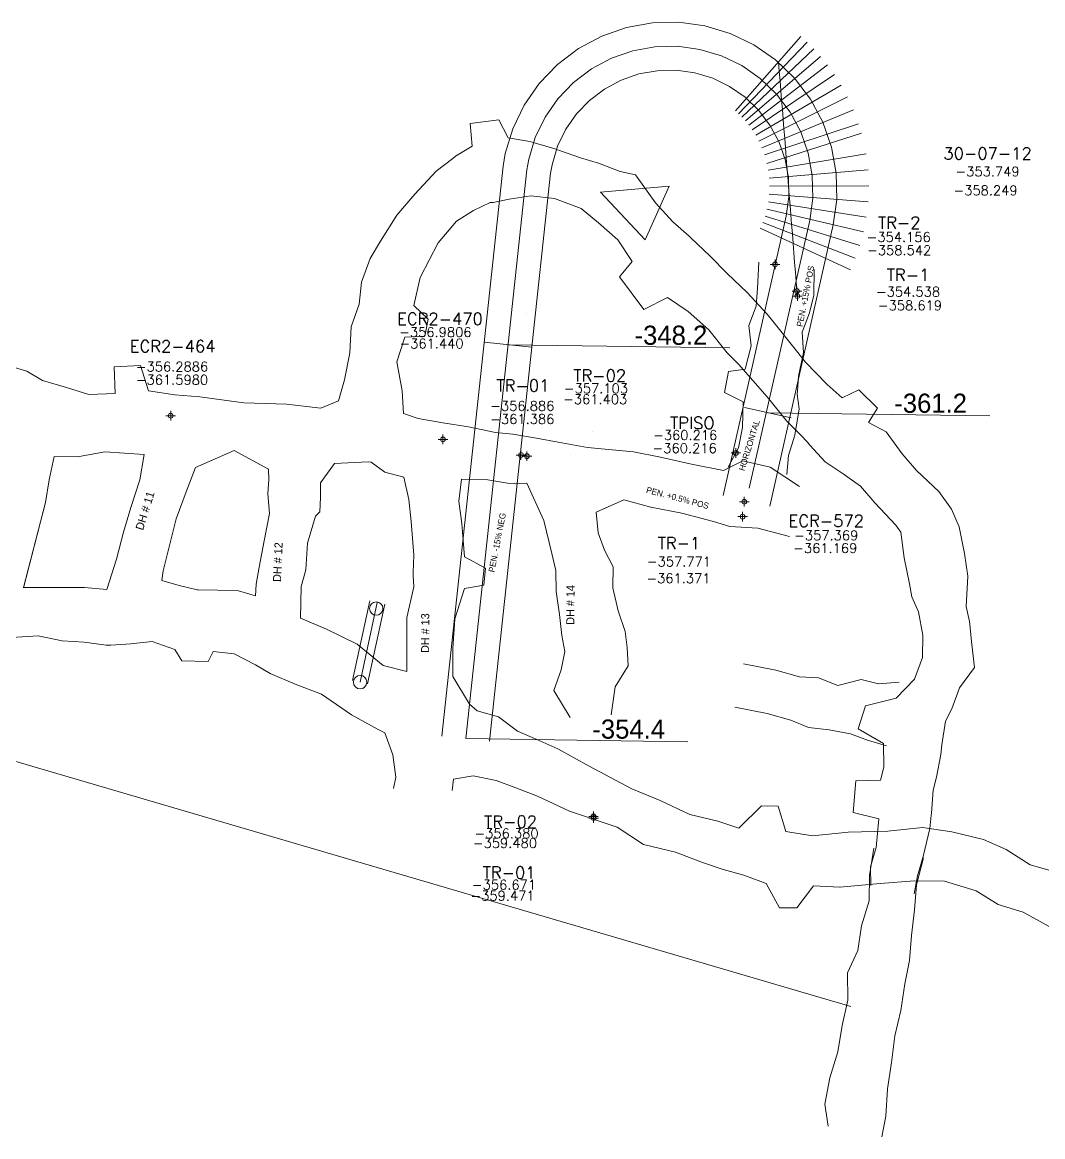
# Model space of a CAD drawing. Extents: x 0 to 99091, y -1812 to 13278.
# Drawn here: x 9271.8 to 9378.2, y 10191.7 to 10308 of the extents above; entities that cross this region are included whole.
import ezdxf
from ezdxf.enums import TextEntityAlignment as Align

# ---------------------------------------------------------------- set-up
doc = ezdxf.new("R2010")
doc.units = 0
doc.header["$MEASUREMENT"] = 0
doc.header["$PDMODE"] = 34
doc.header["$PDSIZE"] = 0.5
for name, color, linetype in [('abajo', 7, 'Continuous'), ('arriba', 7, 'Continuous'), ('CF-440-9487-E-SCR', 5, 'Continuous'), ('F-440-9493-E-SCR', 1, 'Continuous'), ('XC-440-9315-N-SCR', 6, 'Continuous')]:
    doc.layers.add(name, color=color, linetype=linetype)
doc.styles.add('ROMAND', font='ROMAND.SHX')
doc.styles.add('ROMANS', font='ROMANS.SHX', dxfattribs={"width": 2.5})

# ---------------------------------------------------------------- blocks, each defined once
blk = doc.blocks.new('F2')
at = {"lineweight": 0}
blk.add_point((0, 0), dxfattribs=at)
at = {"lineweight": 0, "style": 'ROMAND'}
for tag, height, p in [('NOMBRE', 1.25, (0.2, 6.62)), ('CIELO', 1, (0.14, 4.62)), ('PISO', 1, (0.14, 3.25))]:
    blk.add_attdef(tag, text='', height=height, dxfattribs=at).set_placement(p, align=Align.CENTER)
at = {"lineweight": 0, "style": 'ROMANS', "flags": 1}
for tag, p in [('MINA', (-0.07, -3.26)), ('LOCALIZACION', (-0.07, -4.93)), ('ESTRUCTURA', (-0.07, -6.62)), ('NIVEL', (-0.07, -8.29)), ('OBRA', (-0.07, -10.12)), ('FECHA', (-0.07, -11.79)), ('ATRAS', (-0.07, -13.48)), ('TOPOGRAFO', (2.67, -15.3))]:
    blk.add_attdef(tag, text='', height=1.25, dxfattribs=at).set_placement(p, align=Align.CENTER)

msp = doc.modelspace()

# ---------------------------------------------------------------- linework, layer by layer
at = {"color": 3, "linetype": 'Continuous', "lineweight": 0, "ltscale": 5, "flags": 128}
for points in [[(9349.75843, 10257.53151), (9356.38522, 10286.90401), (9356.74662, 10289.5355), (9356.68827, 10292.28956), (9356.20281, 10294.98527), (9355.29968, 10297.58732), (9354.00258, 10300.00406), (9352.33934, 10302.1999), (9350.35777, 10304.09045), (9348.10307, 10305.66512), (9345.62682, 10306.85709), (9342.99939, 10307.6501), (9340.27728, 10308.02363), (9337.5331, 10307.96534), (9334.82724, 10307.48632), (9332.22949, 10306.57524), (9329.8122, 10305.28152), (9327.62234, 10303.62306), (9325.72094, 10301.63878), (9324.1521, 10299.38592), (9322.95616, 10296.90993), (9322.17694, 10294.324), (9321.93772, 10292.995), (9315.57121, 10233.54621)], [(9344.88102, 10258.63191), (9351.46078, 10287.79599), (9351.73938, 10289.8245), (9351.69773, 10291.79044), (9351.35119, 10293.71473), (9350.70632, 10295.57268), (9349.78142, 10297.29594), (9348.59666, 10298.8601), (9347.18223, 10300.20955), (9345.57093, 10301.33488), (9343.80918, 10302.18291), (9341.93061, 10302.7499), (9339.98872, 10303.01637), (9338.0249, 10302.97466), (9336.09876, 10302.63368), (9334.24851, 10301.98476), (9332.5178, 10301.05848), (9330.95766, 10299.87694), (9329.60106, 10298.46122), (9328.4819, 10296.85408), (9327.62984, 10295.09007), (9327.04706, 10293.156), (9326.89028, 10292.285), (9320.54279, 10233.01379)]]:
    msp.add_lwpolyline(points, dxfattribs=at)
at = {"color": 5, "linetype": 'Continuous', "lineweight": 0, "ltscale": 5, "elevation": -354.15552, "flags": 128}
for points in [[(9346.17675, 10298.78331), (9353.00697, 10306.54639)], [(9353.6703, 10305.93681), (9346.51064, 10298.47648)], [(9346.85694, 10298.12819), (9354.3583, 10305.24484)], [(9355.06517, 10304.46088), (9347.21274, 10297.73358)], [(9347.57383, 10297.28798), (9355.78255, 10303.57559)], [(9352.59162, 10279.97116), (9352.5117, 10280.96796), (9352.43179, 10281.96476), (9352.35187, 10282.96157), (9352.27196, 10283.95837), (9352.19204, 10284.95517), (9352.11213, 10285.95197), (9352.03221, 10286.94877), (9351.9523, 10287.94557), (9351.87238, 10288.94238), (9351.79247, 10289.93918), (9351.71255, 10290.93598), (9351.63264, 10291.93278), (9351.55272, 10292.92958), (9351.47281, 10293.92638), (9351.39289, 10294.92319), (9351.31298, 10295.91999), (9351.23306, 10296.91679), (9351.15315, 10297.91359), (9351.07323, 10298.91039), (9350.99332, 10299.90719), (9350.9134, 10300.904), (9350.83349, 10301.9008), (9350.75357, 10302.8976), (9350.67366, 10303.8944)], [(9356.49912, 10302.58071), (9347.93451, 10296.78721)], [(9348.28747, 10296.22821), (9357.20035, 10301.47012)], [(9357.86863, 10300.24113), (9348.62384, 10295.6096)], [(9348.93348, 10294.93249), (9358.4838, 10298.89591)], [(9359.02437, 10297.44273), (9349.20557, 10294.20104)], [(9349.46413, 10293.27809), (9359.32221, 10296.45976)], [(9359.80031, 10294.28016), (9349.59614, 10292.60918)], [(9360.07393, 10290.94958), (9349.73386, 10290.93276)], [(9359.82393, 10287.69881), (9349.60803, 10289.29651)], [(9349.70224, 10290.10198), (9360.01109, 10289.29906)], [(9359.13777, 10284.74278), (9349.26266, 10287.80861)], [(9349.45845, 10288.52891), (9359.52675, 10286.17383)], [(9349.03066, 10287.14159), (9358.67686, 10283.41761)], [(9358.16362, 10282.20395), (9348.77232, 10286.5307)]]:
    msp.add_lwpolyline(points, dxfattribs=at)
at = {"color": 1, "linetype": 'Continuous', "lineweight": 0, "ltscale": 5, "elevation": -361.1948, "flags": 128}
msp.add_lwpolyline([(9347.61667, 10259.39787), (9353.923, 10287.35), (9354.243, 10289.68), (9354.193, 10292.04), (9353.777, 10294.35), (9353.003, 10296.58), (9351.892, 10298.65), (9350.468, 10300.53), (9348.77, 10302.15), (9346.837, 10303.5), (9344.718, 10304.52), (9342.465, 10305.2), (9340.133, 10305.52), (9337.779, 10305.47), (9335.463, 10305.06), (9333.239, 10304.28), (9331.165, 10303.17), (9329.29, 10301.75), (9327.661, 10300.05), (9326.317, 10298.12), (9325.293, 10296), (9324.612, 10293.74), (9324.414, 10292.64), (9318.057, 10233.28)], dxfattribs=at)
at = {"color": 5, "linetype": 'Continuous', "lineweight": 0, "ltscale": 5, "flags": 128}
msp.add_lwpolyline([(9349.69868, 10291.77387), (9360.00403, 10292.62064)], dxfattribs=at)
at = {"color": 0, "linetype": 'Continuous', "lineweight": 0, "ltscale": 5, "flags": 128}
for points in [[(9339.25458, 10290.91571), (9332.09168, 10290.29369), (9336.76309, 10285.31752), (9339.25458, 10290.91571)], [(9250.9591, 10236.79975), (9358.22078, 10205.32591)]]:
    msp.add_lwpolyline(points, dxfattribs=at)
at = {"color": 4, "linetype": 'Continuous', "lineweight": 0, "ltscale": 5, "elevation": -358.86512, "flags": 128}
msp.add_lwpolyline([(9324.3502, 10277.64501), (9324.3502, 10277.64501)], close=True, dxfattribs=at)
msp.add_lwpolyline([(9324.3502, 10277.64501), (9324.3502, 10277.64501)], close=True, dxfattribs=at)
at = {"color": 3, "linetype": 'Continuous', "lineweight": 0, "ltscale": 5, "flags": 128}
for points, elevation in [([(9319.97219, 10274.64594), (9324.94378, 10274.11372)], -348.1874), ([(9347.10742, 10267.83274), (9351.98655, 10266.73962)], -361.1948)]:
    msp.add_lwpolyline(points, dxfattribs=dict(at, elevation=elevation))
at = {"color": 0, "linetype": 'Continuous', "lineweight": 0, "ltscale": 5, "flags": 128}
for points, elevation in [([(9322.45798, 10274.37983), (9345.60355, 10274.05793)], -348.1874), ([(9349.54699, 10267.28618), (9372.69255, 10266.96427)], -361.1948), ([(9318.057, 10233.28), (9341.20257, 10232.9581)], -361.1948)]:
    msp.add_lwpolyline(points, dxfattribs=dict(at, elevation=elevation))
at = {"color": 2, "linetype": 'Continuous', "lineweight": 0, "flags": 128}
msp.add_lwpolyline([(9331.29017, 10265.36508), (9331.29017, 10265.36508)], close=True, dxfattribs=at)
at = {"color": 1, "linetype": 'Continuous', "lineweight": 0, "elevation": -355.48752, "flags": 128}
msp.add_lwpolyline([(9328.93706, 10262.95304), (9328.93706, 10262.95304)], close=True, dxfattribs=at)
at = {"color": 3, "linetype": 'Continuous', "lineweight": 0, "flags": 128}
for points in [[(9306.24939, 10239.33731), (9308.04259, 10247.65293)], [(9307.81344, 10239.00003), (9309.60663, 10247.31565)]]:
    msp.add_lwpolyline(points, dxfattribs=at)
at = {"color": 1, "linetype": 'Continuous', "lineweight": 0, "elevation": -355.19704, "flags": 128}
msp.add_lwpolyline([(9307.03141, 10239.16867), (9308.82461, 10247.48429)], dxfattribs=at)
at = {"color": 2, "linetype": 'Continuous', "lineweight": 0}
for centre in [(9308.71012, 10246.8473), (9307.03141, 10239.16867, -355.19704)]:
    msp.add_circle(centre, 0.7, dxfattribs=at)
at = {"layer": 'abajo', "color": 0, "linetype": 'Continuous', "lineweight": 0, "ltscale": 5}
for points in [[(9348.6249, 10282.97649, -358.24891), (9348.48424, 10280.28496, -358.60554), (9348.34484, 10278.39605, -359.08614), (9347.58512, 10276.38534, -359.28574), (9347.81741, 10274.24847, -359.78535), (9347.20585, 10271.81752, -360.22297), (9345.43935, 10271.58959, -360.37505), (9345.03693, 10269.39463, -360.40356), (9346.97728, 10268.43472, -360.54614), (9346.9299, 10265.75427, -360.81228), (9346.50641, 10263.61596, -361.02138), (9345.40382, 10261.61039, -361.21148)], [(9354.37857, 10282.24481, -358.24891), (9354.33711, 10279.54067, -358.60554), (9353.9001, 10277.68961, -359.08614), (9353.14038, 10275.67889, -359.28574), (9353.27347, 10273.55464, -359.78535), (9352.76111, 10271.11107, -360.22297), (9352.65939, 10269.51842, -360.37505), (9352.62171, 10269.22217, -360.40356), (9352.83015, 10267.69043, -360.54614), (9352.37932, 10264.93799, -360.81228), (9351.70624, 10262.8159, -361.02138), (9351.55429, 10260.82825, -361.21148)]]:
    msp.add_polyline3d(points, dxfattribs=at)
at = {"layer": 'arriba', "color": 0, "linetype": 'Continuous', "lineweight": 0, "ltscale": 5}
for points in [[(9348.6249, 10282.97649, -353.74891), (9348.48424, 10280.28496, -354.50554), (9348.34484, 10278.39605, -355.38614), (9347.58512, 10276.38534, -354.48574), (9347.81741, 10274.24847, -355.48535), (9347.20585, 10271.81752, -355.72297), (9345.43935, 10271.58959, -355.97505), (9345.03698, 10269.39461, -356.00356), (9346.97728, 10268.43472, -356.44614), (9346.9299, 10265.75427, -356.81228), (9346.50641, 10263.61602, -357.62138), (9345.40382, 10261.61039, -357.81148)], [(9354.37857, 10282.24481, -353.74891), (9354.33711, 10279.54067, -354.50554), (9353.9001, 10277.68961, -355.38614), (9353.14038, 10275.67889, -354.48574), (9353.27347, 10273.55464, -355.48535), (9352.76111, 10271.11107, -355.72297), (9352.65939, 10269.51842, -355.97505), (9352.62171, 10269.22217, -356.00356), (9352.83015, 10267.69043, -356.44614), (9352.37932, 10264.93799, -356.81228), (9351.70624, 10262.8159, -357.62138), (9351.55429, 10260.82825, -357.81148)]]:
    msp.add_polyline3d(points, dxfattribs=at)
at = {"layer": 'CF-440-9487-E-SCR', "linetype": 'Continuous', "lineweight": 0, "flags": 128}
for points, elevation in [([(9322.97059, 10265.04751), (9322.97059, 10265.04751)], -355.32186), ([(9322.60831, 10259.90672), (9323.20024, 10259.85209)], -355.32186), ([(9322.60831, 10259.90672), (9323.20024, 10259.85209)], -360.22186)]:
    msp.add_lwpolyline(points, dxfattribs=dict(at, elevation=elevation))
at = {"layer": 'CF-440-9487-E-SCR', "linetype": 'Continuous', "lineweight": 0}
for points in [[(9273.91187, 10270.6583, -354.9256), (9272.25674, 10271.62039, -354.65661), (9269.18234, 10272.50894, -354.65421), (9265.90333, 10273.69304, -355.0797), (9261.19985, 10275.13628, -355.18168)], [(9273.91187, 10270.6583, -360.3256), (9272.25674, 10271.62039, -359.75661), (9269.18234, 10272.50894, -359.85421), (9265.90333, 10273.69304, -360.0797), (9261.19985, 10275.13628, -360.48168)], [(9281.39038, 10272.08363, -355.19072), (9281.49165, 10269.30297, -355.42564), (9278.72819, 10269.18758, -355.82563), (9276.41847, 10269.90534, -355.12561), (9273.91187, 10270.6583, -354.9256)], [(9281.39041, 10272.08352, -360.09072), (9281.49165, 10269.30297, -360.22564), (9278.72819, 10269.18758, -360.22563), (9276.41847, 10269.90534, -360.22561), (9273.91187, 10270.6583, -360.3256)], [(9302.93689, 10267.76043, -355.53306), (9299.34712, 10268.16386, -355.76102), (9294.89501, 10268.32993, -355.09519), (9290.32424, 10268.92718, -354.53092), (9287.71547, 10269.13679, -354.85111), (9284.94927, 10269.58138, -355.17286), (9284.11777, 10272.21245, -355.18839), (9281.39038, 10272.08363, -355.19072)], [(9302.93689, 10267.76043, -360.13306), (9299.34712, 10268.16386, -360.16102), (9294.89501, 10268.32993, -360.09519), (9290.32424, 10268.92718, -360.03092), (9287.71547, 10269.13679, -360.05111), (9284.94927, 10269.58138, -360.07286), (9284.11777, 10272.21245, -360.08839), (9281.39041, 10272.08352, -360.09072)], [(9304.79014, 10268.51004, -356.10318), (9302.93689, 10267.76043, -355.53306)], [(9304.79014, 10268.51004, -360.20318), (9302.93689, 10267.76043, -360.13306)], [(9322.97059, 10265.04751, -355.41218), (9321.16753, 10265.21828, -355.38348), (9318.32443, 10265.79662, -355.43509), (9315.66201, 10266.24325, -355.59004), (9313.0982, 10266.67334, -355.64665), (9311.56474, 10267.20051, -356.10318)], [(9322.97059, 10265.04751, -360.01218), (9321.16753, 10265.21828, -360.18348), (9318.32443, 10265.79662, -360.13509), (9315.66201, 10266.24325, -360.19004), (9313.0982, 10266.67334, -360.24665), (9311.56474, 10267.20051, -360.20318)], [(9335.53092, 10263.20323, -357.33276), (9330.75225, 10263.65899, -355.64584), (9327.70246, 10264.22116, -355.69339), (9325.43422, 10264.61305, -355.65448), (9322.97059, 10265.04751, -355.41218)], [(9335.53092, 10263.20323, -361.43276), (9330.75225, 10263.65899, -360.14584), (9327.70246, 10264.22116, -360.19339), (9325.43422, 10264.61305, -360.15448), (9322.97059, 10265.04751, -360.01218)], [(9271.94304, 10249.0098, -360.12567), (9274.20849, 10257.91648, -360.12565), (9274.61171, 10260.28448, -360.22564), (9275.13354, 10262.71931, -360.22561)], [(9271.94304, 10249.03028, -354.72567), (9274.20849, 10257.91648, -355.12565), (9274.61171, 10260.28448, -355.32564), (9275.13354, 10262.71931, -355.12561)], [(9284.52084, 10262.92961, -360.22034), (9280.40034, 10263.19977, -360.22564), (9277.56648, 10262.69063, -360.22563), (9275.13354, 10262.71931, -360.22561)], [(9284.52084, 10262.92961, -355.82034), (9280.40034, 10263.19977, -355.42564), (9277.56648, 10262.69063, -355.82563), (9275.13354, 10262.71931, -355.12561)], [(9280.60012, 10248.82979, -354.60817), (9281.63849, 10252.00338, -355.51884), (9282.35334, 10254.81378, -355.19356), (9283.1158, 10257.40571, -355.17003), (9284.04912, 10260.26372, -355.34388), (9284.52084, 10262.92961, -355.82034)], [(9280.60012, 10248.82979, -360.00817), (9281.63849, 10252.00338, -360.11884), (9282.35334, 10254.81378, -360.09356), (9283.1158, 10257.40571, -360.17003), (9284.04912, 10260.26372, -360.14388), (9284.52084, 10262.92961, -360.22034)], [(9297.49225, 10261.40323, -355.83248), (9293.90652, 10263.32664, -355.09519), (9289.85111, 10261.57381, -355.82034)], [(9297.49225, 10261.40323, -360.13248), (9293.90652, 10263.32664, -360.09519), (9289.85111, 10261.57381, -360.22034)], [(9352.85264, 10259.57575, -357.49254), (9349.78931, 10261.60829, -357.62343), (9346.96433, 10262.26858, -357.26448), (9344.92739, 10261.24409, -357.52789), (9341.59261, 10261.90321, -357.45878), (9338.3753, 10262.64104, -357.0917), (9335.53092, 10263.20323, -357.33276)], [(9352.85264, 10259.57575, -361.59254), (9349.78931, 10261.60829, -361.52343), (9346.96433, 10262.26858, -361.56448), (9344.92739, 10261.24409, -361.52789), (9341.59261, 10261.90321, -361.45878), (9338.3753, 10262.64104, -361.3917), (9335.53092, 10263.20323, -361.43276)], [(9286.34293, 10249.76492, -360.12058), (9286.48419, 10250.77084, -360.11884), (9287.19904, 10253.58124, -360.09356), (9287.86459, 10256.19782, -360.17003), (9288.89483, 10259.03118, -360.14388), (9289.85111, 10261.57381, -360.22034)], [(9286.34569, 10249.76449, -355.52058), (9286.48419, 10250.77084, -355.51884), (9287.19904, 10253.58124, -355.19356), (9287.86459, 10256.19782, -355.17003), (9288.89483, 10259.03118, -355.34388), (9289.85111, 10261.57381, -355.82034)], [(9297.59633, 10256.76279, -355.80861), (9297.42473, 10258.8045, -355.9424), (9297.52125, 10260.30005, -355.87899), (9297.49225, 10261.40323, -355.83248)], [(9297.59633, 10256.76279, -360.10861), (9297.42473, 10258.8045, -360.2424), (9297.52125, 10260.30005, -360.17899), (9297.49225, 10261.40323, -360.13248)], [(9302.38924, 10256.50185, -355.80861), (9302.81679, 10256.95472, -355.80582), (9302.91331, 10258.45026, -355.9424), (9302.91004, 10259.95225, -355.87899), (9304.36981, 10261.97974, -355.18089)], [(9302.38924, 10256.50185, -360.10861), (9302.81679, 10256.95472, -360.20582), (9302.91331, 10258.45026, -360.2424), (9302.91004, 10259.95225, -360.17899), (9304.36981, 10261.97974, -360.08089)], [(9311.60483, 10260.54469, -356.16376), (9309.6238, 10261.07095, -355.90494), (9308.17842, 10262.12459, -355.47824), (9307.88259, 10262.17422, -355.47323), (9304.36981, 10261.97974, -355.18089)], [(9311.60483, 10260.54469, -360.06376), (9309.6238, 10261.07095, -360.20494), (9308.17842, 10262.12459, -360.17824), (9307.88259, 10262.17422, -360.17323), (9304.36981, 10261.97974, -360.08089)], [(9311.90815, 10240.27763, -354.80317), (9311.91626, 10242.82512, -356.10389), (9311.91931, 10245.92663, -356.06934), (9312.6253, 10249.10483, -355.75401), (9312.56522, 10250.30745, -355.74451), (9312.57519, 10250.60728, -355.74213), (9312.63499, 10252.40623, -355.62788), (9312.3515, 10255.91747, -355.90017), (9312.12808, 10258.2261, -355.38197), (9311.60483, 10260.54469, -356.16376)], [(9311.90815, 10240.27763, -359.50317), (9311.91626, 10242.82512, -360.20389), (9311.91931, 10245.92663, -360.07934), (9312.6253, 10249.10483, -360.05401), (9312.56522, 10250.30745, -360.04451), (9312.57519, 10250.60728, -360.04213), (9312.63499, 10252.40623, -360.02788), (9312.3515, 10255.91747, -360.00017), (9312.12808, 10258.2261, -360.08197), (9311.60483, 10260.54469, -360.06376)], [(9318.44968, 10236.85862, -355.98092), (9316.7172, 10239.764, -356.02685), (9316.71361, 10242.66563, -356.10389), (9316.91655, 10245.7605, -356.06934), (9317.92237, 10248.92873, -355.75401), (9319.93635, 10249.27763, -355.74451), (9320.11684, 10251.0791, -355.74213), (9317.93207, 10252.23013, -355.62788), (9317.64857, 10255.74138, -355.90017), (9317.32521, 10258.05333, -355.38197), (9317.60152, 10260.34534, -356.16376)], [(9318.44968, 10236.85862, -359.98092), (9316.7172, 10239.764, -360.12685), (9316.71361, 10242.66563, -360.20389), (9316.91655, 10245.7605, -360.07934), (9317.92237, 10248.92873, -360.05401), (9319.93635, 10249.27756, -360.04451), (9320.11684, 10251.0791, -360.04213), (9317.93207, 10252.23013, -360.02788), (9317.64857, 10255.74138, -360.00017), (9317.32521, 10258.05333, -360.08197), (9317.60152, 10260.34534, -360.06376)], [(9322.60831, 10259.90672, -355.32186), (9320.34032, 10260.28718, -355.38348), (9317.60152, 10260.34534, -356.16376)], [(9322.60831, 10259.90672, -360.22186), (9320.34032, 10260.28718, -360.18348), (9317.60152, 10260.34534, -360.06376)], [(9324.41232, 10259.92309, -355.65448), (9323.20024, 10259.85209, -355.54115)], [(9324.41232, 10259.92309, -360.15448), (9323.20024, 10259.85209, -360.08792)], [(9326.20236, 10256.05439, -357.33712), (9324.41232, 10259.92309, -355.65448)], [(9326.20236, 10256.05439, -361.33712), (9324.41232, 10259.92309, -360.15448)], [(9331.87046, 10254.73908, -357.81477), (9331.63756, 10256.89619, -357.33712), (9334.54204, 10258.20002, -357.33276)], [(9331.87046, 10254.73908, -361.81477), (9331.63756, 10256.89619, -361.33712), (9334.54204, 10258.20002, -361.43276)], [(9351.82498, 10254.37633, -357.49254), (9348.52898, 10255.23165, -357.62343), (9345.60704, 10255.40143, -357.26448), (9343.88035, 10255.94658, -357.52789), (9340.58434, 10256.8019, -357.45878), (9337.34764, 10257.44163, -357.0917), (9334.54204, 10258.20002, -357.33276)], [(9351.82498, 10254.37633, -361.59254), (9348.52898, 10255.23165, -361.52343), (9345.60704, 10255.40143, -361.56448), (9343.88035, 10255.94658, -361.52789), (9340.58434, 10256.8019, -361.45878), (9337.34764, 10257.44163, -361.3917), (9334.54204, 10258.20002, -361.43276)], [(9296.13302, 10248.16853, -354.88407), (9296.194, 10249.39987, -355.17381), (9296.49062, 10251.16914, -355.62216), (9297.04078, 10253.91652, -355.80849), (9297.59633, 10256.76279, -355.80861)], [(9296.13787, 10248.16582, -359.09163), (9296.194, 10249.39987, -359.37381), (9296.49062, 10251.16914, -359.92216), (9297.04078, 10253.91652, -360.10849), (9297.59633, 10256.76279, -360.10861)], [(9300.82026, 10245.83228, -354.63441), (9300.88705, 10249.14437, -355.17381), (9301.38337, 10250.90277, -355.62216), (9301.53413, 10253.67189, -355.80849), (9302.38924, 10256.50185, -355.80861)], [(9300.82026, 10245.83228, -359.43441), (9300.88705, 10249.14437, -359.37381), (9301.38337, 10250.90277, -359.92216), (9301.53413, 10253.67189, -360.10849), (9302.38924, 10256.50185, -360.10861)], [(9328.93103, 10235.48626, -354.26178), (9327.24874, 10238.28446, -354.66472), (9328.01268, 10240.43768, -354.56684), (9328.39022, 10242.36576, -354.76877), (9328.08198, 10244.0495, -354.97049), (9327.84157, 10246.2386, -355.17272), (9327.48858, 10248.62091, -355.67515), (9327.44777, 10250.82281, -356.07738), (9327.03333, 10252.59995, -356.2792), (9326.20236, 10256.05439, -357.33712)], [(9328.93103, 10235.48626, -359.56178), (9327.24874, 10238.28446, -359.76472), (9328.01268, 10240.43768, -359.76684), (9328.39022, 10242.36576, -359.76877), (9328.08198, 10244.0495, -359.77049), (9327.84157, 10246.2386, -359.77272), (9327.48858, 10248.62091, -359.67515), (9327.44777, 10250.82281, -359.67738), (9327.03333, 10252.59995, -359.7792), (9326.20236, 10256.05439, -361.33712)], [(9333.22224, 10235.76109, -354.26178), (9333.63566, 10238.69351, -354.66472), (9334.99837, 10240.88509, -354.56684), (9334.87693, 10242.7812, -354.76877), (9334.66848, 10244.47133, -354.97049), (9333.9291, 10246.62848, -355.17272), (9333.37652, 10248.99801, -355.67515), (9333.4355, 10251.20629, -356.07738), (9332.52209, 10252.95148, -356.2792), (9331.87046, 10254.73908, -357.81477)], [(9333.22224, 10235.76109, -359.56178), (9333.63566, 10238.69351, -359.76472), (9334.99837, 10240.88509, -359.76684), (9334.87693, 10242.7812, -359.76877), (9334.66848, 10244.47133, -359.77049), (9333.9291, 10246.62848, -359.77272), (9333.37652, 10248.99801, -359.67515), (9333.4355, 10251.20629, -359.67738), (9332.52209, 10252.95148, -359.7792), (9331.87046, 10254.73908, -361.81477)]]:
    msp.add_polyline3d(points, dxfattribs=at)
at = {"layer": 'F-440-9493-E-SCR', "color": 1, "linetype": 'Continuous', "lineweight": 0}
for points in [[(9296.13787, 10248.16582, -359.085), (9296.1328, 10248.1683, -359.08407), (9294.34724, 10248.71204, -359.55384), (9292.14562, 10248.76514, -359.44587), (9290.14352, 10248.80435, -359.63861), (9290.04376, 10248.8113, -359.63825), (9288.16921, 10249.24259, -359.63136), (9286.34293, 10249.76492, -360.12058)], [(9296.13788, 10248.16614, -354.88262), (9296.13302, 10248.16853, -354.88407), (9294.34724, 10248.71204, -355.25384), (9292.14562, 10248.76514, -355.44587), (9290.14352, 10248.80435, -355.43861), (9290.04376, 10248.8113, -355.43825), (9288.16921, 10249.24259, -355.03136), (9286.34569, 10249.76449, -355.52058), (9286.34368, 10249.76471, -355.52021)], [(9280.60012, 10248.82979, -354.60817), (9278.30211, 10249.04897, -355.17434), (9271.94304, 10249.03028, -354.72567)], [(9280.60012, 10248.82979, -360.00817), (9278.30211, 10249.04897, -359.97434), (9271.94304, 10249.0098, -360.12567)], [(9311.90815, 10240.27763, -359.50317), (9309.45213, 10240.92103, -359.5317), (9306.72284, 10243.14811, -359.36479), (9303.53849, 10244.70968, -359.30245), (9300.82026, 10245.83228, -359.43441)], [(9311.90815, 10240.27763, -354.80317), (9309.45213, 10240.92103, -354.8317), (9306.72284, 10243.14811, -354.66479), (9303.53849, 10244.70968, -354.20245), (9300.82026, 10245.83228, -354.63441)], [(9281.01991, 10243.02432, -354.80706), (9281.01991, 10243.02432, -354.80706), (9280.55174, 10243.03, -354.60817), (9278.25457, 10243.34917, -355.17434), (9275.95573, 10243.46835, -354.44051), (9273.46026, 10243.98918, -354.50373), (9270.65899, 10243.81254, -355.16255), (9268.15768, 10243.6334, -355.12578), (9265.65887, 10243.75425, -355.18901), (9262.65763, 10243.57927, -355.54488), (9259.46059, 10243.90595, -355.69781), (9256.45518, 10243.231, -355.45369), (9253.85722, 10243.45268, -355.31544), (9251.66004, 10243.77102, -355.18308)], [(9281.01991, 10243.02432, -359.80706), (9281.01991, 10243.02432, -359.80706), (9280.55174, 10243.03, -360.00817), (9278.25457, 10243.34917, -359.97434), (9275.95573, 10243.46835, -359.94051), (9273.46026, 10243.98918, -359.80373), (9270.65899, 10243.81254, -359.76255), (9268.15768, 10243.6334, -359.72578), (9265.65887, 10243.75425, -359.68901), (9262.65763, 10243.57927, -359.74488), (9259.46059, 10243.90595, -359.69781), (9256.45518, 10243.231, -359.65369), (9253.85722, 10243.45268, -359.61544), (9251.66004, 10243.77102, -359.68308)], [(9297.64592, 10240.06924, -354.26522), (9297.64592, 10240.06924, -354.26522), (9297.64592, 10240.06924, -354.26522), (9296.11359, 10240.9706, -355.16218), (9293.88865, 10242.12799, -355.25384), (9291.70093, 10242.38061, -355.44587), (9291.1857, 10241.32924, -355.43861), (9288.45418, 10241.38355, -355.43825), (9287.71686, 10242.56413, -355.03136), (9285.35813, 10243.42385, -354.72266), (9283.13566, 10243.17768, -355.01468), (9281.01991, 10243.02432, -354.80706)], [(9297.64592, 10240.06924, -359.46522), (9297.64592, 10240.06924, -359.46522), (9297.64592, 10240.06924, -359.46522), (9296.11359, 10240.9706, -359.46218), (9293.88865, 10242.12799, -359.55384), (9291.70093, 10242.38061, -359.44587), (9291.18561, 10241.32933, -359.63861), (9288.45418, 10241.38355, -359.63825), (9287.71705, 10242.56404, -359.63136), (9285.35813, 10243.42385, -359.72266), (9283.13566, 10243.17768, -359.81468), (9281.01991, 10243.02432, -359.80706)], [(9309.61834, 10233.89682, -355.57514), (9308.91245, 10234.2428, -354.8317), (9306.12677, 10235.77215, -354.66479), (9302.99075, 10237.93177, -354.20245), (9300.26447, 10238.9547, -354.63441), (9297.64592, 10240.06924, -354.26522)], [(9309.61834, 10233.89682, -359.87514), (9308.91245, 10234.2428, -359.5317), (9306.12677, 10235.77215, -359.36479), (9302.99075, 10237.93177, -359.30245), (9300.26447, 10238.9547, -359.43441), (9297.64592, 10240.06924, -359.46522)], [(9330.90726, 10230.39634, -354.89893), (9327.66865, 10232.22885, -355.04131), (9325.46517, 10233.17926, -354.80394), (9323.44531, 10234.05046, -354.46968), (9321.47946, 10235.55181, -355.73231), (9319.24898, 10236.18715, -355.3965), (9318.44968, 10236.85862, -355.98092)], [(9330.90726, 10230.39634, -359.69893), (9327.66865, 10232.22885, -359.94131), (9325.46517, 10233.17926, -359.70394), (9323.44531, 10234.05046, -359.86968), (9321.47946, 10235.55181, -359.83231), (9319.24898, 10236.18715, -359.9965), (9318.44968, 10236.85862, -359.98092)], [(9310.52503, 10228.06365, -355.02106), (9310.76479, 10229.25631, -355.21156), (9310.44143, 10231.56826, -355.39335), (9309.61834, 10233.89682, -355.57514)], [(9310.52503, 10228.06365, -359.92106), (9310.76479, 10229.25631, -359.91156), (9310.44143, 10231.56826, -359.59335), (9309.61834, 10233.89682, -359.87514)], [(9354.23046, 10223.13652, -354.92807), (9351.43009, 10223.58482, -355.54492), (9350.61797, 10226.22701, -355.75522), (9348.91066, 10226.26914, -355.75662), (9346.53877, 10223.93773, -355.56693), (9344.35211, 10224.65772, -355.5777), (9341.40459, 10225.3447, -355.59175), (9338.33053, 10226.8279, -355.40767), (9335.3728, 10228.05329, -355.32266), (9330.90726, 10230.39634, -354.89893)], [(9354.23046, 10223.13652, -359.92807), (9351.43009, 10223.58482, -359.84492), (9350.61797, 10226.2271, -359.85522), (9348.91066, 10226.26914, -359.85662), (9346.53877, 10223.93773, -359.96693), (9344.35211, 10224.65772, -359.9777), (9341.40459, 10225.3447, -359.89175), (9338.33053, 10226.8279, -359.50767), (9335.3728, 10228.05329, -359.52266), (9330.90726, 10230.39634, -359.69893)], [(9316.62166, 10227.86098, -355.02106), (9316.76148, 10229.05696, -355.21156)], [(9316.62166, 10227.86098, -359.92106), (9316.76148, 10229.05696, -359.91156)], [(9328.88739, 10225.71338, -354.89893), (9325.52997, 10227.27041, -355.04131), (9323.28688, 10228.129, -354.80394), (9321.22742, 10228.90839, -354.46968), (9318.82591, 10229.39968, -355.73231), (9316.76148, 10229.05696, -355.21156)], [(9328.88739, 10225.71338, -359.69893), (9325.52997, 10227.27041, -359.94131), (9323.28688, 10228.129, -359.70394), (9321.22742, 10228.90839, -359.86968), (9318.82591, 10229.39968, -359.83231), (9316.76148, 10229.05696, -359.91156)], [(9357.0866, 10217.76702, -355.2105), (9354.30526, 10217.90037, -355.2229), (9352.56383, 10215.61152, -355.63321), (9350.76429, 10215.60443, -355.63461), (9349.37857, 10218.15975, -355.54492), (9347.32082, 10218.93791, -355.75522), (9347.04021, 10219.04402, -355.75662), (9344.91171, 10219.6351, -355.56693), (9342.72505, 10220.35509, -355.5777), (9339.91901, 10221.4162, -355.59175), (9336.59735, 10222.24466, -355.40767), (9333.85185, 10224.03127, -355.32266), (9328.88739, 10225.71338, -354.89893)], [(9354.30526, 10217.90037, -360.0229), (9352.56383, 10215.61152, -359.93321), (9350.76429, 10215.60443, -359.93461), (9349.37857, 10218.15975, -359.84492), (9347.32082, 10218.93791, -359.85522), (9347.04021, 10219.04402, -359.85662), (9344.91171, 10219.6351, -359.96693), (9342.72505, 10220.35509, -359.9777), (9339.91901, 10221.4162, -359.89175), (9336.59735, 10222.24466, -359.50767), (9333.85185, 10224.03127, -359.52266), (9328.88739, 10225.71338, -359.69893)], [(9381.63463, 10218.85799, -354.99755), (9379.73659, 10219.298, -355.52228), (9376.92599, 10220.11412, -355.15549), (9374.4292, 10221.69279, -355.39331), (9372.05776, 10222.74775, -355.43573), (9368.73807, 10223.5374, -355.65742), (9365.67164, 10223.98673, -355.98602), (9362.07906, 10223.60354, -355.60541), (9357.92196, 10223.50521, -355.21098), (9354.23046, 10223.13652, -354.92807)], [(9381.63463, 10218.85799, -360.09755), (9379.73659, 10219.298, -360.02228), (9376.92599, 10220.11412, -360.15549), (9374.4292, 10221.69279, -360.29331), (9372.05776, 10222.74775, -360.23573), (9368.73807, 10223.5374, -360.25742), (9365.67164, 10223.98673, -360.28602), (9362.07906, 10223.60354, -360.10541), (9357.92196, 10223.50521, -360.01098), (9354.23046, 10223.13652, -359.92807)], [(9379.57863, 10213.11492, -354.99755), (9378.91019, 10213.65823, -355.52228), (9376.20107, 10215.16695, -355.15549), (9373.5883, 10215.95407, -355.39331), (9371.27485, 10217.40481, -355.43573), (9367.98416, 10218.39234, -355.65742), (9364.85974, 10218.44589, -355.98602), (9361.28165, 10218.16165, -355.60541), (9357.08106, 10217.76649, -355.21098), (9354.30526, 10217.90037, -355.2229)], [(9379.57863, 10213.11492, -360.09755), (9378.91019, 10213.65823, -360.02228), (9376.20107, 10215.16695, -360.15549), (9373.5883, 10215.95407, -360.29331), (9371.27485, 10217.40481, -360.23573), (9367.98416, 10218.39234, -360.25742), (9364.85974, 10218.44589, -360.28602), (9361.28165, 10218.16165, -360.10541), (9357.08106, 10217.76649, -360.01098), (9354.30526, 10217.90037, -360.0229)]]:
    msp.add_polyline3d(points, dxfattribs=at)
at = {"layer": 'XC-440-9315-N-SCR', "linetype": 'Continuous', "lineweight": 0}
for points in [[(9335.75746, 10292.09027, -361.74453), (9334.17206, 10292.46247, -361.38377), (9331.88735, 10293.32247, -361.40894), (9330.0025, 10293.88944, -361.09929), (9327.22279, 10294.84075, -360.64297), (9324.74254, 10295.59729, -360.53554), (9322.46662, 10295.95737, -360.1607), (9321.4923, 10297.85257, -359.78365), (9318.49931, 10297.46127, -359.73476), (9318.73205, 10295.09162, -359.24141), (9316.97396, 10294.06058, -359.64806), (9316.71513, 10293.79787, -359.80409)], [(9335.75746, 10292.09027, -366.34453), (9334.17206, 10292.46247, -366.08377), (9331.88735, 10293.32247, -365.70894), (9330.0025, 10293.88944, -365.19929), (9327.22279, 10294.84075, -364.64297), (9324.74254, 10295.59729, -364.23554), (9322.46662, 10295.95737, -363.8607), (9321.4924, 10297.85257, -363.68365), (9318.49871, 10297.46264, -363.63476), (9318.73205, 10295.09162, -363.44141), (9316.97396, 10294.06058, -363.24806), (9316.71513, 10293.79787, -363.20409)], [(9316.71513, 10293.79787, -359.80409), (9316.71513, 10293.79787, -359.80409), (9314.94776, 10292.47295, -359.35624), (9312.73759, 10290.07861, -358.43446), (9310.8688, 10287.90666, -357.87592), (9309.16648, 10285.1779, -357.66996), (9308.06825, 10283.36113, -357.22045)], [(9316.71513, 10293.79787, -363.20409), (9316.71513, 10293.79787, -363.20409), (9314.94776, 10292.47295, -363.15624), (9312.73759, 10290.07861, -362.63446), (9310.8688, 10287.90666, -362.07592), (9309.16648, 10285.1779, -361.56996), (9308.06825, 10283.36113, -361.52045)], [(9349.46926, 10277.57911, -365.1607), (9347.39487, 10279.84236, -364.61953), (9345.31596, 10281.82423, -364.00683), (9343.52312, 10283.65671, -363.63824), (9341.57574, 10285.50415, -363.25257), (9341.36807, 10285.71641, -363.20988), (9339.63302, 10287.20384, -362.98256), (9337.83552, 10289.18408, -362.39832), (9335.75746, 10292.09027, -361.74453)], [(9349.46926, 10277.57911, -369.5607), (9347.39487, 10279.84236, -369.01953), (9345.31596, 10281.82423, -368.50683), (9343.52312, 10283.65671, -367.93824), (9341.57574, 10285.50415, -367.45257), (9341.36807, 10285.71641, -367.40988), (9339.63302, 10287.20384, -367.08256), (9337.83552, 10289.18408, -366.59832), (9335.75746, 10292.09027, -366.34453)], [(9331.8922, 10287.10818, -361.51408), (9331.8922, 10287.10818, -361.51408), (9331.8922, 10287.10818, -361.51408), (9330.09561, 10288.59026, -361.09929), (9327.31415, 10289.64155, -360.64297), (9324.84268, 10289.89817, -360.53554), (9322.57905, 10289.55835, -360.1607), (9320.90731, 10289.22893, -359.78365), (9320.61137, 10289.22373, -359.73476), (9318.84976, 10288.39266, -359.24141), (9317.09342, 10287.26162, -359.64806), (9315.15912, 10285.0273, -358.92212)], [(9331.8922, 10287.10818, -366.21408), (9331.8922, 10287.10818, -366.21408), (9331.8922, 10287.10818, -366.21408), (9330.09561, 10288.59026, -365.19929), (9327.31415, 10289.64155, -364.64297), (9324.84268, 10289.89817, -364.23554), (9322.57905, 10289.55835, -363.8607), (9320.90731, 10289.22893, -363.68365), (9320.61137, 10289.22373, -363.63476), (9318.84976, 10288.39266, -363.44141), (9317.09342, 10287.26162, -363.24806), (9315.15912, 10285.0273, -363.12212)], [(9345.32344, 10273.52298, -365.1607), (9343.39201, 10275.92609, -364.61953), (9341.24163, 10277.83803, -364.00683), (9339.09139, 10279.32084, -363.63824), (9336.61029, 10278.0615, -363.25257), (9334.07222, 10281.44776, -363.20988), (9335.41573, 10283.07777, -362.98256), (9333.90414, 10285.33774, -362.39832), (9331.8922, 10287.10818, -361.51408)], [(9345.32344, 10273.52298, -369.5607), (9343.39201, 10275.92609, -369.01953), (9341.24163, 10277.83803, -368.50683), (9339.09139, 10279.32084, -367.93824), (9336.61029, 10278.0615, -367.45257), (9334.07222, 10281.44776, -367.40988), (9335.41573, 10283.07777, -367.08256), (9333.90414, 10285.33774, -366.59832), (9331.8922, 10287.10818, -366.21408)], [(9315.15912, 10285.0273, -363.12212), (9315.15912, 10285.0273, -363.12212), (9313.28138, 10281.37952, -361.56996), (9312.64223, 10278.47565, -361.25886), (9314.14606, 10277.06176, -361.05331), (9313.77504, 10275.27991, -361.00587), (9311.68002, 10275.17362, -360.58988)], [(9315.15912, 10285.0273, -358.92212), (9315.15912, 10285.0273, -358.92212), (9313.28138, 10281.37952, -357.66996), (9312.64223, 10278.47565, -357.25886), (9314.14616, 10277.06177, -357.75331), (9313.77504, 10275.27991, -356.90587), (9311.68002, 10275.17362, -356.48988)], [(9308.06825, 10283.36113, -357.22045), (9307.1852, 10280.90043, -357.02863), (9306.94781, 10278.61854, -356.27048), (9306.08362, 10276.2554, -356.48988), (9305.96716, 10273.54531, -356.38683), (9305.42026, 10270.71601, -355.96133), (9304.79014, 10268.51004, -356.10318)], [(9308.06825, 10283.36113, -361.52045), (9307.1852, 10280.90043, -361.32863), (9306.94781, 10278.61854, -360.97048), (9306.08362, 10276.2554, -360.58988), (9305.96716, 10273.54531, -362.38683), (9305.42026, 10270.71601, -360.26133), (9304.79014, 10268.51004, -360.20318)], [(9361.89521, 10265.29363, -368.57877), (9360.04567, 10266.27745, -368.26048), (9360.978, 10267.77407, -367.47854), (9359.06337, 10269.68616, -367.41488), (9357.2913, 10268.84215, -367.25574), (9355.74391, 10270.23639, -367.12153), (9353.47037, 10272.57202, -366.49636), (9350.62529, 10276.12443, -365.6643), (9349.46926, 10277.57911, -365.1607)], [(9361.89521, 10265.29363, -371.77877), (9360.04567, 10266.27745, -371.26048), (9360.978, 10267.77407, -371.07854), (9359.06337, 10269.68616, -371.01488), (9357.2913, 10268.84215, -370.65574), (9355.74391, 10270.23639, -370.82153), (9353.47037, 10272.57202, -370.39636), (9350.62529, 10276.12443, -369.6643), (9349.46926, 10277.57911, -369.5607)], [(9311.68002, 10275.17362, -356.48988), (9310.87629, 10272.59638, -356.38683), (9311.4094, 10269.55831, -355.96133), (9311.56474, 10267.20051, -356.10318)], [(9311.68002, 10275.17362, -360.58988), (9310.87629, 10272.59638, -362.38683), (9311.4094, 10269.55831, -360.26133), (9311.56474, 10267.20051, -360.20318)], [(9357.40293, 10260.9178, -368.57877), (9355.54613, 10262.15869, -368.26048), (9353.94629, 10263.90644, -367.47854), (9353.67965, 10264.19773, -367.41488), (9353.01305, 10264.92596, -367.25574), (9351.53943, 10266.38771, -367.12153), (9349.48717, 10268.92591, -366.49636), (9346.49457, 10272.34328, -365.6643), (9345.32344, 10273.52298, -365.1607)], [(9357.40272, 10260.91796, -371.77877), (9355.54613, 10262.15869, -371.26048), (9353.94629, 10263.90644, -371.07854), (9353.67965, 10264.19773, -371.01488), (9353.01305, 10264.92596, -370.65574), (9351.53943, 10266.38771, -370.82153), (9349.48717, 10268.92591, -370.39636), (9346.49457, 10272.34328, -369.6643), (9345.32344, 10273.52298, -369.5607)], [(9368.7186, 10257.20318, -368.44405), (9367.3862, 10259.06214, -368.49739), (9365.04606, 10261.25187, -368.02963), (9363.56868, 10262.98517, -367.89343), (9361.89521, 10265.29363, -368.57877)], [(9368.7186, 10257.20318, -372.84405), (9367.3862, 10259.06214, -372.99739), (9365.04606, 10261.25187, -372.42963), (9363.56868, 10262.98517, -371.99343), (9361.89521, 10265.29363, -371.77877)], [(9363.42266, 10254.80449, -373.3877), (9362.89003, 10255.55865, -372.99739), (9360.70765, 10257.87132, -372.42963), (9359.23026, 10259.60461, -371.99343), (9357.40272, 10260.91796, -371.77877)], [(9363.42266, 10254.80449, -368.9877), (9362.89003, 10255.55865, -368.49739), (9360.70765, 10257.87132, -368.02963), (9359.23026, 10259.60461, -367.89343), (9357.40293, 10260.9178, -368.57877)], [(9370.23223, 10247.05259, -370.42206), (9370.23223, 10247.05259, -370.42206), (9370.42185, 10250.21521, -370.39301), (9370.07108, 10252.58501, -369.73395), (9370.07108, 10252.58501, -369.73395), (9369.49503, 10255.38444, -368.9877), (9368.7186, 10257.20318, -368.44405), (9368.7186, 10257.20318, -368.44405)], [(9370.23227, 10247.05225, -373.82206), (9370.23227, 10247.05225, -373.82206), (9370.42185, 10250.21523, -373.99301), (9370.07108, 10252.58533, -373.93395), (9370.07108, 10252.58533, -373.93395), (9369.49503, 10255.38444, -373.3877), (9368.7186, 10257.20318, -372.84405), (9368.7186, 10257.20318, -372.84405)], [(9364.56888, 10248.07877, -370.42206), (9364.56888, 10248.07877, -370.42206), (9364.33944, 10249.41264, -370.39301), (9363.77679, 10252.14842, -369.73395), (9363.77679, 10252.14842, -369.73395), (9363.42266, 10254.80449, -368.9877), (9363.42266, 10254.80449, -368.9877), (9363.42266, 10254.80449, -368.9877)], [(9364.56888, 10248.07877, -373.82206), (9364.56888, 10248.07877, -373.82206), (9364.33944, 10249.41264, -373.99301), (9363.77679, 10252.14842, -373.93395), (9363.77679, 10252.14842, -373.93395), (9363.42266, 10254.80449, -373.3877), (9363.42266, 10254.80449, -373.3877), (9363.42266, 10254.80449, -373.3877)], [(9360.30275, 10217.94959, -370.25653), (9360.26865, 10219.89049, -370.09813), (9360.8615, 10221.91445, -370.3441), (9361.13326, 10224.91642, -369.20978), (9358.46529, 10225.58181, -369.74043), (9358.74975, 10228.86089, -369.74481), (9361.29921, 10228.95682, -370.49735), (9361.66171, 10230.31242, -370.628), (9361.6238, 10232.76309, -370.88054), (9358.96476, 10234.29248, -370.90243), (9359.73133, 10236.69027, -370.95717), (9362.94166, 10237.49825, -371.08781), (9364.84888, 10239.47308, -371.23817), (9365.69478, 10241.75381, -370.79071), (9365.73618, 10244.08742, -370.64106), (9365.28659, 10246.51545, -370.59141), (9364.56888, 10248.07877, -370.42206)], [(9360.30275, 10217.94959, -374.25653), (9360.26865, 10219.89049, -374.29813), (9360.8615, 10221.91445, -374.3441), (9361.13326, 10224.91642, -374.40978), (9358.46531, 10225.58178, -374.44043), (9358.74972, 10228.86089, -374.44481), (9361.29921, 10228.95682, -374.49735), (9361.66171, 10230.31242, -374.528), (9361.6238, 10232.76309, -374.48054), (9358.96476, 10234.29248, -374.50243), (9359.73133, 10236.69027, -374.45717), (9362.94166, 10237.49825, -374.58781), (9364.84888, 10239.47308, -374.63817), (9365.69478, 10241.75381, -374.59071), (9365.73618, 10244.08742, -374.54106), (9365.28659, 10246.51545, -373.89141), (9364.56888, 10248.07877, -373.82206)], [(9364.82, 10217.08096, -370.25653), (9365.17869, 10218.94633, -370.09813), (9365.77155, 10220.97029, -370.3441), (9366.43611, 10223.89673, -369.20978), (9366.60221, 10225.29009, -369.74043), (9366.63997, 10225.48645, -369.74481), (9366.79846, 10227.89936, -370.49735), (9367.16096, 10229.25496, -370.628), (9367.61405, 10231.61121, -370.88054), (9367.70464, 10232.61187, -370.90243), (9368.07841, 10235.08519, -370.95717), (9368.73551, 10236.38414, -371.08781), (9369.56253, 10238.56669, -371.23817), (9371.09583, 10240.71523, -370.79071), (9370.84263, 10243.10549, -370.64106), (9370.58944, 10245.49575, -370.59141), (9370.23223, 10247.05259, -370.42206)], [(9364.82, 10217.08096, -374.25653), (9365.17869, 10218.94633, -374.29813), (9365.77155, 10220.97029, -374.3441), (9366.43611, 10223.89673, -374.40978), (9366.60221, 10225.29009, -374.44043), (9366.63997, 10225.48645, -374.44481), (9366.79846, 10227.89936, -374.49735), (9367.16096, 10229.25496, -374.528), (9367.61405, 10231.61121, -374.48054), (9367.70464, 10232.61187, -374.50243), (9368.07841, 10235.08519, -374.45717), (9368.73551, 10236.38414, -374.58781), (9369.56253, 10238.56669, -374.63817), (9371.09583, 10240.71523, -374.59071), (9370.84263, 10243.10549, -374.54106), (9370.58944, 10245.49575, -373.89141), (9370.23227, 10247.05225, -373.82206)], [(9347.00689, 10241.07174, -368.76214), (9350.37925, 10240.40447, -369.31934), (9352.84561, 10239.71258, -368.40755), (9354.83091, 10239.62558, -369.08309), (9356.87304, 10238.81376, -369.69619), (9359.30267, 10239.45434, -369.92806), (9361.11398, 10238.99401, -369.68483), (9363.25385, 10239.18224, -370.47915)], [(9347.00689, 10241.07174, -373.06214), (9350.37925, 10240.40447, -373.61934), (9352.84561, 10239.71258, -372.90755), (9354.83091, 10239.62558, -373.28309), (9356.87304, 10238.81376, -373.69619), (9359.30267, 10239.45434, -373.92806), (9361.11398, 10238.99401, -373.98483), (9363.25385, 10239.18224, -374.37915)], [(9346.11402, 10236.55922, -368.76214), (9349.48638, 10235.89195, -369.31934), (9351.95274, 10235.20007, -368.40755), (9353.80217, 10234.42638, -369.08309), (9355.96076, 10234.20314, -369.69619), (9358.17688, 10233.76465, -369.92806), (9359.94936, 10233.10812, -369.68483), (9361.93396, 10232.51156, -370.47915)], [(9346.11402, 10236.55922, -373.06214), (9349.48638, 10235.89195, -373.61934), (9351.95274, 10235.20007, -372.90755), (9353.80217, 10234.42638, -373.28309), (9355.96076, 10234.20314, -373.69619), (9358.17688, 10233.76465, -373.92806), (9359.94936, 10233.10812, -373.98483), (9361.93396, 10232.51156, -374.37915)], [(9355.86082, 10192.82853, -369.26853), (9355.4965, 10195.14094, -369.56432), (9356.03219, 10197.88922, -369.15896), (9356.86234, 10200.58009, -369.25359), (9357.29988, 10203.3475, -369.84823), (9357.91459, 10205.97849, -369.34306), (9357.86137, 10208.84155, -369.6377), (9358.92858, 10211.18058, -370.33291), (9359.32786, 10213.75168, -369.82793), (9360.13888, 10216.3444, -369.92276), (9360.14554, 10218.99203, -370.51778), (9360.60221, 10221.85759, -370.51223)], [(9355.86082, 10192.82853, -373.96853), (9355.4965, 10195.14094, -373.76432), (9356.03219, 10197.88922, -373.75896), (9356.86234, 10200.58009, -373.75359), (9357.29988, 10203.3475, -373.84823), (9357.91459, 10205.97849, -373.84306), (9357.86137, 10208.84155, -373.8377), (9358.92858, 10211.18058, -373.83291), (9359.32786, 10213.75168, -373.82793), (9360.13888, 10216.3444, -373.82276), (9360.14554, 10218.99203, -373.81778), (9360.60221, 10221.85759, -373.91223)], [(9361.45553, 10191.73801, -369.26853), (9361.87643, 10193.89737, -369.56432), (9362.01951, 10196.72217, -369.15896), (9362.45705, 10199.48958, -369.25359), (9362.79644, 10202.27611, -369.84823), (9363.41115, 10204.9071, -369.34306), (9363.84869, 10207.67451, -369.6377), (9364.32698, 10210.12832, -370.33291), (9364.52995, 10212.73769, -369.82793), (9364.85021, 10215.42607, -369.92276), (9365.05318, 10218.03543, -370.51778), (9365.80431, 10220.8436, -370.51223)], [(9361.45553, 10191.73801, -373.96853), (9361.87643, 10193.89737, -373.76432), (9362.01951, 10196.72217, -373.75896), (9362.45705, 10199.48958, -373.75359), (9362.79644, 10202.27611, -373.84823), (9363.41115, 10204.9071, -373.84306), (9363.84869, 10207.67451, -373.8377), (9364.32698, 10210.12832, -373.83291), (9364.52995, 10212.73769, -373.82793), (9364.85021, 10215.42607, -373.82276), (9365.05318, 10218.03543, -373.81778), (9365.80431, 10220.8436, -373.91223)]]:
    msp.add_polyline3d(points, dxfattribs=at)

# ---------------------------------------------------------------- block references
at = {"color": 0, "linetype": 'Continuous', "lineweight": 0, "ltscale": 5}
ref = msp.add_blockref('F2', (9350.31132, 10282.76203, -353.74891), dxfattribs=at)
ref.add_attrib('NOMBRE', '30-07-12', dxfattribs={"lineweight": 0, "height": 1.25, "style": 'ROMAND'}).set_placement((9372.47382, 10293.71482, -353.74891), align=Align.CENTER)
ref.add_attrib('CIELO', '-353.749', dxfattribs={"lineweight": 0, "height": 1, "style": 'ROMAND'}).set_placement((9372.47382, 10291.9524, -353.74891), align=Align.CENTER)
ref.add_attrib('PISO', '-358.249', dxfattribs={"lineweight": 0, "height": 1, "style": 'ROMAND'}).set_placement((9372.2662, 10289.98269, -353.74891), align=Align.CENTER)
ref = msp.add_blockref('F2', (9352.59162, 10279.97116, -354.15552), dxfattribs=at)
ref.add_attrib('NOMBRE', 'TR-2', dxfattribs={"lineweight": 0, "height": 1.25, "style": 'ROMAND'}).set_placement((9363.25804, 10286.48817, -354.15552), align=Align.CENTER)
ref.add_attrib('CIELO', '-354.156', dxfattribs={"lineweight": 0, "height": 1, "style": 'ROMAND'}).set_placement((9363.20705, 10285.11332, -354.15552), align=Align.CENTER)
ref.add_attrib('PISO', '-358.542', dxfattribs={"lineweight": 0, "height": 1, "style": 'ROMAND'}).set_placement((9363.25804, 10283.73847, -354.15552), align=Align.CENTER)
ref = msp.add_blockref('F2', (9352.63338, 10279.45025, -354.5384), dxfattribs=at)
ref.add_attrib('NOMBRE', 'TR-1', dxfattribs={"lineweight": 0, "height": 1.25, "style": 'ROMAND'}).set_placement((9364.17585, 10281.03968, -354.5384), align=Align.CENTER)
ref.add_attrib('CIELO', '-354.538', dxfattribs={"lineweight": 0, "height": 1, "style": 'ROMAND'}).set_placement((9364.17585, 10279.41023, -354.5384), align=Align.CENTER)
ref.add_attrib('PISO', '-358.619', dxfattribs={"lineweight": 0, "height": 1, "style": 'ROMAND'}).set_placement((9364.37981, 10277.98446, -354.5384), align=Align.CENTER)
at = {"color": 4, "linetype": 'Continuous', "lineweight": 0}
ref = msp.add_blockref('F2', (9315.6687, 10264.5035, -356.9806), dxfattribs=at)
ref.add_attrib('NOMBRE', 'ECR2-470', dxfattribs={"lineweight": 0, "height": 1.25, "style": 'ROMAND'}).set_placement((9315.35974, 10276.45636, -356.9806), align=Align.CENTER)
ref.add_attrib('CIELO', '-356.9806', dxfattribs={"lineweight": 0, "height": 1, "style": 'ROMAND'}).set_placement((9314.88273, 10275.18605, -356.9806), align=Align.CENTER)
ref.add_attrib('PISO', '-361.440', dxfattribs={"lineweight": 0, "height": 1, "style": 'ROMAND'}).set_placement((9314.48521, 10273.9951, -356.9806), align=Align.CENTER)
msp.add_blockref('F2', (9287.2757, 10266.9697, -356.2886), dxfattribs=at).add_auto_attribs({'NOMBRE': 'ECR2-464', 'CIELO': '-356.2886', 'PISO': '-361.5980'})
at = {"color": 4, "linetype": 'Continuous', "lineweight": 0, "ltscale": 5}
ref = msp.add_blockref('F2', (9324.43394, 10262.74623, -357.10323), dxfattribs=at)
ref.add_attrib('NOMBRE', 'TR-02', dxfattribs={"lineweight": 0, "height": 1.25, "style": 'ROMAND'}).set_placement((9332.02245, 10270.53242, -357.10323), align=Align.CENTER)
ref.add_attrib('CIELO', '-357.103', dxfattribs={"lineweight": 0, "height": 1, "style": 'ROMAND'}).set_placement((9331.63185, 10269.32259, -357.10323), align=Align.CENTER)
ref.add_attrib('PISO', '-361.403', dxfattribs={"lineweight": 0, "height": 1, "style": 'ROMAND'}).set_placement((9331.55368, 10268.19084, -357.10323), align=Align.CENTER)
msp.add_blockref('F2', (9323.81199, 10262.87101, -356.88583), dxfattribs=at).add_auto_attribs({'NOMBRE': 'TR-01', 'CIELO': '-356.886', 'PISO': '-361.386'})
at = {"color": 0, "linetype": 'Continuous', "lineweight": 0, "ltscale": 5}
ref = msp.add_blockref('F2', (9346.21687, 10263.08247, -360.21581), dxfattribs=at)
ref.add_attrib('NOMBRE', 'TPISO', dxfattribs={"lineweight": 0, "height": 1.25, "style": 'ROMAND'}).set_placement((9341.68198, 10265.58843, -360.21581), align=Align.CENTER)
ref.add_attrib('CIELO', '-360.216', dxfattribs={"lineweight": 0, "height": 1, "style": 'ROMAND'}).set_placement((9340.9393, 10264.44742, -360.21581), align=Align.CENTER)
ref.add_attrib('PISO', '-360.216', dxfattribs={"lineweight": 0, "height": 1, "style": 'ROMAND'}).set_placement((9340.88217, 10263.07822, -360.21581), align=Align.CENTER)
ref = msp.add_blockref('F2', (9347.10088, 10257.99475, -357.36875), dxfattribs=at)
ref.add_attrib('NOMBRE', 'ECR-572', dxfattribs={"lineweight": 0, "height": 1.25, "style": 'ROMAND'}).set_placement((9355.65133, 10255.37823, -357.36875), align=Align.CENTER)
ref.add_attrib('CIELO', '-357.369', dxfattribs={"lineweight": 0, "height": 1, "style": 'ROMAND'}).set_placement((9355.65133, 10253.98764, -357.36875), align=Align.CENTER)
ref.add_attrib('PISO', '-361.169', dxfattribs={"lineweight": 0, "height": 1, "style": 'ROMAND'}).set_placement((9355.54816, 10252.6486, -357.36875), align=Align.CENTER)
ref = msp.add_blockref('F2', (9346.91961, 10256.43834, -357.77055), dxfattribs=at)
ref.add_attrib('NOMBRE', 'TR-1', dxfattribs={"lineweight": 0, "height": 1.25, "style": 'ROMAND'}).set_placement((9340.288, 10253.05473, -357.77055), align=Align.CENTER)
ref.add_attrib('CIELO', '-357.771', dxfattribs={"lineweight": 0, "height": 1, "style": 'ROMAND'}).set_placement((9340.288, 10251.25303, -357.77055), align=Align.CENTER)
ref.add_attrib('PISO', '-361.371', dxfattribs={"lineweight": 0, "height": 1, "style": 'ROMAND'}).set_placement((9340.23492, 10249.50433, -357.77055), align=Align.CENTER)
at = {"color": 2, "linetype": 'Continuous', "lineweight": 0}
ref = msp.add_blockref('F2', (9331.38631, 10224.98185, -356.67116), dxfattribs=at)
ref.add_attrib('NOMBRE', 'TR-01', dxfattribs={"lineweight": 0, "height": 1.25, "style": 'ROMAND'}).set_placement((9322.57456, 10218.67023, -356.67116), align=Align.CENTER)
ref.add_attrib('CIELO', '-356.671', dxfattribs={"lineweight": 0, "height": 1, "style": 'ROMAND'}).set_placement((9322.04022, 10217.52714, -356.67116), align=Align.CENTER)
ref.add_attrib('PISO', '-359.471', dxfattribs={"lineweight": 0, "height": 1, "style": 'ROMAND'}).set_placement((9321.88771, 10216.38404, -356.67116), align=Align.CENTER)
ref = msp.add_blockref('F2', (9331.37559, 10225.16363, -356.38044), dxfattribs=at)
ref.add_attrib('NOMBRE', 'TR-02', dxfattribs={"lineweight": 0, "height": 1.25, "style": 'ROMAND'}).set_placement((9322.72729, 10223.97868, -356.38044), align=Align.CENTER)
ref.add_attrib('CIELO', '-356.380', dxfattribs={"lineweight": 0, "height": 1, "style": 'ROMAND'}).set_placement((9322.30669, 10222.88652, -356.38044), align=Align.CENTER)
ref.add_attrib('PISO', '-359.480', dxfattribs={"lineweight": 0, "height": 1, "style": 'ROMAND'}).set_placement((9322.13827, 10221.87845, -356.38044), align=Align.CENTER)

# ---------------------------------------------------------------- texts
at = {"color": 4, "linetype": 'Continuous', "lineweight": 0, "ltscale": 5, "width": 10.9780353, "attachment_point": 1}
for s, insert, char_height, rotation in [('PEN. +15% POS', (9352.5373, 10276.33085), 0.6376059, 78.9016086), ('HORIZONTAL', (9346.50653, 10261.34755), 0.637606, 72.8404661), ('PEN. +0.5% POS', (9336.98309, 10259.56095), 0.6376059, 345.1331136), ('PEN. -15% NEG', (9320.41016, 10250.71116), 0.6376059, 78.9016086)]:
    msp.add_mtext(s, dxfattribs=dict(at, insert=insert, char_height=char_height, rotation=rotation))
at = {"color": 0, "linetype": 'Continuous', "lineweight": 0, "ltscale": 5, "char_height": 2, "width": 26.9271662, "attachment_point": 1}
for s, insert in [('-348.2', (9335.6536, 10276.3696, 13.0074)), ('-361.2', (9362.7426, 10269.27594)), ('-354.4', (9331.25261, 10235.26977))]:
    msp.add_mtext(s, dxfattribs=dict(at, insert=insert))
at = {"color": 2, "linetype": 'Continuous', "lineweight": 0, "char_height": 0.8437, "width": 7.2333175, "attachment_point": 1}
for s, insert, rotation in [('DH # 11', (9283.58676, 10255.20087), 72.9486372), ('DH # 12', (9297.93454, 10249.64549), 87.5184882), ('DH # 14', (9328.53348, 10245.15959), 89.7265328), ('DH # 13', (9313.38508, 10242.21804), 89.7265328)]:
    msp.add_mtext(s, dxfattribs=dict(at, insert=insert, rotation=rotation))

doc.saveas('drawing.dxf')
